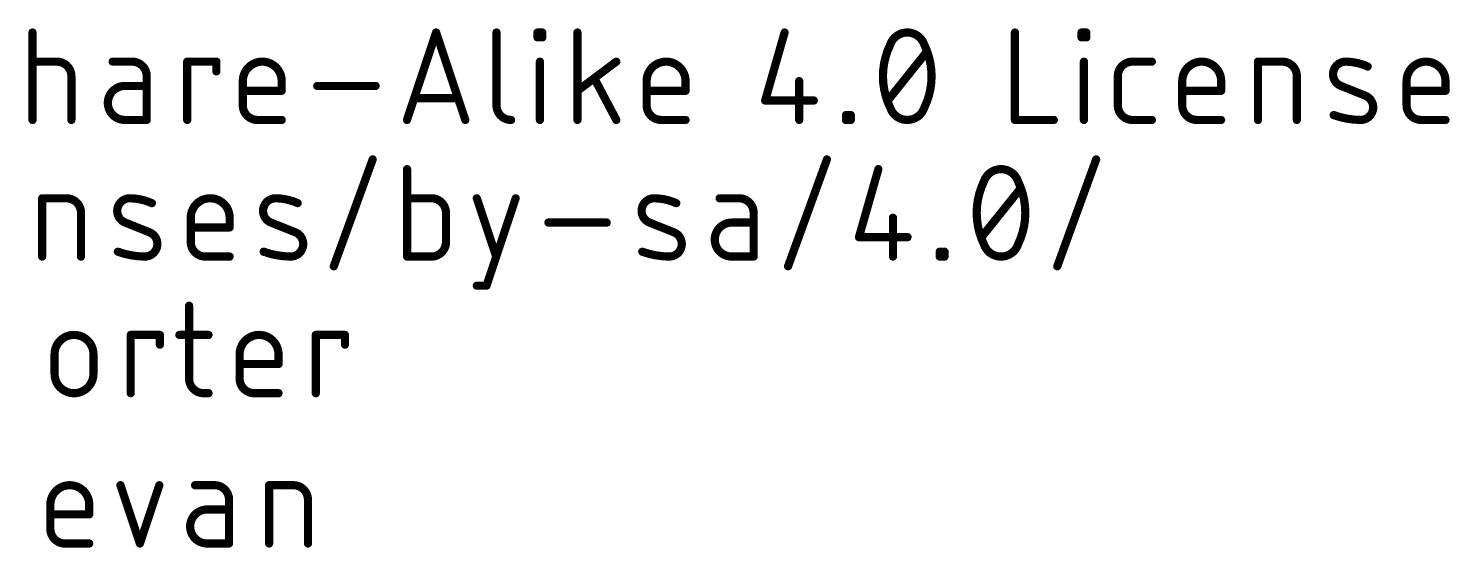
# Model space of a CAD drawing. Extents: x -34 to 52.6, y -23.4 to 26.6.
# Drawn here: x 26.17 to 52.58, y -22.86 to -13.21 of the extents above; entities that cross this region are included whole.
import ezdxf

# ---------------------------------------------------------------- set-up
doc = ezdxf.new("R2010")
doc.units = 0
doc.layers.add('51', color=53, linetype='CONTINUOUS')

msp = doc.modelspace()

# ---------------------------------------------------------------- linework, layer by layer
at = {"layer": '51', "const_width": 0.1524}
for points in [[(26.2494, -14.9098), (26.2494, -13.2842)], [(33.207, -14.9098), (33.7489, -13.2842)], [(33.7489, -13.2842), (34.2908, -14.9098)], [(34.8703, -13.2842), (34.8703, -14.6389)], [(35.6316, -13.3745), (35.6316, -13.2842)], [(35.6316, -13.2842), (35.7219, -13.2842)], [(35.7219, -13.3745), (35.6316, -13.3745)], [(35.7219, -13.2842), (35.7219, -13.3745)], [(36.3745, -14.9098), (36.3745, -13.2842)], [(40.2237, -13.2842), (39.8625, -14.5486)], [(44.5027, -13.2842), (44.5027, -14.9098)], [(45.7398, -13.3745), (45.7398, -13.2842)], [(45.7398, -13.2842), (45.8301, -13.2842)], [(45.8301, -13.3745), (45.7398, -13.3745)], [(45.8301, -13.2842), (45.8301, -13.3745)], [(42.1411, -14.5486), (42.8636, -13.6454)], [(26.2494, -13.8261), (26.701, -13.8261)], [(28.1004, -13.8261), (27.7392, -13.8261)], [(29.1236, -14.9098), (29.1236, -13.8261)], [(29.1236, -13.8261), (29.6655, -13.8261)], [(29.6655, -13.8261), (29.6655, -14.0067)], [(35.6768, -14.9098), (35.6768, -13.8261)], [(37.097, -13.8261), (36.3745, -14.3679)], [(45.7849, -14.9098), (45.7849, -13.8261)], [(46.6864, -13.8261), (47.0476, -13.8261)], [(49.0189, -14.9098), (49.0189, -13.8261)], [(49.0189, -13.8261), (49.4704, -13.8261)], [(26.9719, -14.097), (26.9719, -14.9098)], [(28.3714, -14.2776), (27.965, -14.2776)], [(28.3714, -14.9098), (28.3714, -14.097)], [(30.1572, -14.6389), (30.1572, -14.1873)], [(30.8797, -14.1873), (30.8797, -14.3679)], [(31.5397, -14.2776), (32.6234, -14.2776)], [(37.097, -14.9098), (36.6906, -14.1422)], [(37.6602, -14.6389), (37.6602, -14.1873)], [(38.3827, -14.1873), (38.3827, -14.3679)], [(40.4946, -14.1873), (40.4946, -14.9098)], [(46.4154, -14.6389), (46.4154, -14.097)], [(47.6121, -14.6389), (47.6121, -14.1873)], [(48.3346, -14.1873), (48.3346, -14.3679)], [(49.7414, -14.097), (49.7414, -14.9098)], [(51.0127, -14.4582), (50.5612, -14.2776)], [(51.7804, -14.6389), (51.7804, -14.1873)], [(52.5029, -14.1873), (52.5029, -14.3679)], [(30.8797, -14.3679), (30.1572, -14.3679)], [(34.1553, -14.5034), (33.3425, -14.5034)], [(38.3827, -14.3679), (37.6602, -14.3679)], [(39.8625, -14.5486), (40.7656, -14.5486)], [(48.3346, -14.3679), (47.6121, -14.3679)], [(52.5029, -14.3679), (51.7804, -14.3679)], [(41.3631, -14.9098), (41.3631, -14.8195)], [(41.3631, -14.8195), (41.4534, -14.8195)], [(41.4534, -14.8195), (41.4534, -14.9098)], [(27.965, -14.9098), (28.3714, -14.9098)], [(30.8797, -14.9098), (30.4281, -14.9098)], [(38.3827, -14.9098), (37.9311, -14.9098)], [(41.4534, -14.9098), (41.3631, -14.9098)], [(44.5027, -14.9098), (45.2252, -14.9098)], [(47.0476, -14.9098), (46.6864, -14.9098)], [(48.3346, -14.9098), (47.883, -14.9098)], [(52.5029, -14.9098), (52.0513, -14.9098)], [(31.847, -17.6304), (32.5695, -15.6436)], [(40.2879, -17.6304), (41.0104, -15.6436)], [(45.2899, -17.6304), (46.0124, -15.6436)], [(33.2091, -15.8242), (33.2091, -17.4498)], [(41.9656, -15.8242), (41.6044, -17.0886)], [(26.4282, -17.4498), (26.4282, -16.3661)], [(26.4282, -16.3661), (26.8798, -16.3661)], [(33.6606, -16.3661), (33.2091, -16.3661)], [(34.5043, -16.3661), (34.8656, -17.4498)], [(34.685, -17.9917), (35.2268, -16.3661)], [(39.3774, -16.3661), (39.0162, -16.3661)], [(43.8831, -17.0886), (44.6055, -16.1854)], [(27.1507, -16.637), (27.1507, -17.4498)], [(33.9316, -17.1789), (33.9316, -16.637)], [(39.6483, -17.4498), (39.6483, -16.637)], [(28.422, -16.9982), (27.9705, -16.8176)], [(29.1897, -17.1789), (29.1897, -16.7273)], [(29.9122, -16.9079), (29.1897, -16.9079)], [(29.9122, -16.7273), (29.9122, -16.9079)], [(31.1315, -16.9982), (30.6799, -16.8176)], [(35.8347, -16.8176), (36.9185, -16.8176)], [(38.1655, -16.9982), (37.7139, -16.8176)], [(39.6483, -16.8176), (39.2419, -16.8176)], [(42.2366, -16.7273), (42.2366, -17.4498)], [(41.6044, -17.0886), (42.5075, -17.0886)], [(29.9122, -17.4498), (29.4607, -17.4498)], [(33.2091, -17.4498), (33.6606, -17.4498)], [(39.2419, -17.4498), (39.6483, -17.4498)], [(43.105, -17.4498), (43.105, -17.3595)], [(43.105, -17.3595), (43.1953, -17.3595)], [(43.1953, -17.4498), (43.105, -17.4498)], [(43.1953, -17.3595), (43.1953, -17.4498)], [(34.5043, -17.9917), (34.685, -17.9917)], [(29.1586, -18.3642), (29.1586, -19.7189)], [(28.0741, -19.9898), (28.0741, -18.9061)], [(28.0741, -18.9061), (28.6159, -18.9061)], [(28.6159, -18.9061), (28.6159, -19.0867)], [(28.9779, -18.9061), (29.5198, -18.9061)], [(31.5129, -19.9898), (31.5129, -18.9061)], [(31.5129, -18.9061), (32.0548, -18.9061)], [(32.0548, -18.9061), (32.0548, -19.0867)], [(26.6588, -19.6286), (26.6588, -19.2673)], [(27.3813, -19.2673), (27.3813, -19.6286)], [(30.0976, -19.7189), (30.0976, -19.2673)], [(30.8201, -19.2673), (30.8201, -19.4479)], [(30.8201, -19.4479), (30.0976, -19.4479)], [(29.4295, -19.9898), (29.5198, -19.9898)], [(30.8201, -19.9898), (30.3686, -19.9898)], [(27.8833, -21.7001), (28.2445, -22.7838)], [(28.2445, -22.7838), (28.6058, -21.7001)], [(29.6301, -21.7001), (29.2689, -21.7001)], [(30.6448, -22.7838), (30.6448, -21.7001)], [(30.6448, -21.7001), (31.0963, -21.7001)], [(29.901, -22.7838), (29.901, -21.971)], [(31.3673, -21.971), (31.3673, -22.7838)], [(26.5807, -22.5129), (26.5807, -22.0613)], [(27.3032, -22.2419), (26.5807, -22.2419)], [(27.3032, -22.0613), (27.3032, -22.2419)], [(29.901, -22.1516), (29.4946, -22.1516)], [(27.3032, -22.7838), (26.8516, -22.7838)], [(29.4946, -22.7838), (29.901, -22.7838)]]:
    msp.add_lwpolyline(points, dxfattribs=at)
at = {"layer": '51'}
for points, const_width in [([(26.2875, -13.2842, 1), (26.2113, -13.2842)], 0.0762), ([(33.7851, -13.2722, 1), (33.7128, -13.2962)], 0.0762), ([(33.7851, -13.2962, 1), (33.7128, -13.2722)], 0.0762), ([(34.9084, -13.2842, 1), (34.8322, -13.2842)], 0.0762), ([(35.6697, -13.2842, 1), (35.5935, -13.2842)], 0.0762), ([(35.6316, -13.2461, 1), (35.6316, -13.3223)], 0.0762), ([(35.6316, -13.3364, 1), (35.6316, -13.4126)], 0.0762), ([(35.5935, -13.3745, 1), (35.6697, -13.3745)], 0.0762), ([(35.76, -13.2842, 1), (35.6838, -13.2842)], 0.0762), ([(35.6838, -13.3745, 1), (35.76, -13.3745)], 0.0762), ([(35.7219, -13.3223, 1), (35.7219, -13.2461)], 0.0762), ([(35.7219, -13.4126, 1), (35.7219, -13.3364)], 0.0762), ([(36.4126, -13.2842, 1), (36.3364, -13.2842)], 0.0762), ([(40.2603, -13.2947, 1), (40.1871, -13.2737)], 0.0762), ([(42.1863, -13.51, 0.1139), (42.0508, -14.097)], 0.1524), ([(42.5024, -13.2842, 0.3205), (42.1863, -13.51)], 0.1524), ([(42.1503, -13.4976, 1), (42.2223, -13.5223)], 0.0762), ([(42.2206, -13.5267, 1), (42.1521, -13.4933)], 0.0762), ([(42.8185, -13.51, 0.3205), (42.5024, -13.2842)], 0.1524), ([(42.5024, -13.2461, 1), (42.5024, -13.3223)], 0.0762), ([(42.5024, -13.3223, 1), (42.5024, -13.2461)], 0.0762), ([(42.8527, -13.4933, 1), (42.7842, -13.5267)], 0.0762), ([(42.9539, -14.097, 0.1139), (42.8185, -13.51)], 0.1524), ([(42.7824, -13.5223, 1), (42.8545, -13.4976)], 0.0762), ([(44.5408, -13.2842, 1), (44.4646, -13.2842)], 0.0762), ([(45.7779, -13.2842, 1), (45.7017, -13.2842)], 0.0762), ([(45.7398, -13.2461, 1), (45.7398, -13.3223)], 0.0762), ([(45.7398, -13.3364, 1), (45.7398, -13.4126)], 0.0762), ([(45.7017, -13.3745, 1), (45.7779, -13.3745)], 0.0762), ([(45.8682, -13.2842, 1), (45.792, -13.2842)], 0.0762), ([(45.792, -13.3745, 1), (45.8682, -13.3745)], 0.0762), ([(45.8301, -13.3223, 1), (45.8301, -13.2461)], 0.0762), ([(45.8301, -13.4126, 1), (45.8301, -13.3364)], 0.0762), ([(42.8934, -13.6692, 1), (42.8339, -13.6216)], 0.0762), ([(26.2494, -13.788, 1), (26.2494, -13.8642)], 0.0762), ([(26.9719, -14.097, 0.4142), (26.701, -13.8261)], 0.1524), ([(26.701, -13.788, 1), (26.701, -13.8642)], 0.0762), ([(26.701, -13.8642, 1), (26.701, -13.788)], 0.0762), ([(27.7392, -13.788, 1), (27.7392, -13.8642)], 0.0762), ([(28.3714, -14.097, 0.4142), (28.1004, -13.8261)], 0.1524), ([(28.1004, -13.788, 1), (28.1004, -13.8642)], 0.0762), ([(28.1004, -13.8642, 1), (28.1004, -13.788)], 0.0762), ([(29.1617, -13.8261, 1), (29.0855, -13.8261)], 0.0762), ([(29.1236, -13.788, 1), (29.1236, -13.8642)], 0.0762), ([(29.7036, -13.8261, 1), (29.6274, -13.8261)], 0.0762), ([(29.6274, -14.0067, 1), (29.7036, -14.0067)], 0.0762), ([(29.6655, -13.8642, 1), (29.6655, -13.788)], 0.0762), ([(30.8797, -14.1873, 1), (30.1572, -14.1873)], 0.1524), ([(35.7149, -13.8261, 1), (35.6387, -13.8261)], 0.0762), ([(37.1198, -13.8565, 1), (37.0741, -13.7956)], 0.0762), ([(38.3827, -14.1873, 1), (37.6602, -14.1873)], 0.1524), ([(45.823, -13.8261, 1), (45.7468, -13.8261)], 0.0762), ([(46.6864, -13.8261, 0.4142), (46.4154, -14.097)], 0.1524), ([(46.6864, -13.788, 1), (46.6864, -13.8642)], 0.0762), ([(46.6864, -13.8642, 1), (46.6864, -13.788)], 0.0762), ([(47.0476, -13.8642, 1), (47.0476, -13.788)], 0.0762), ([(48.3346, -14.1873, 1), (47.6121, -14.1873)], 0.1524), ([(49.057, -13.8261, 1), (48.9808, -13.8261)], 0.0762), ([(49.0189, -13.788, 1), (49.0189, -13.8642)], 0.0762), ([(49.7414, -14.097, 0.4142), (49.4704, -13.8261)], 0.1524), ([(49.4704, -13.788, 1), (49.4704, -13.8642)], 0.0762), ([(49.4704, -13.8642, 1), (49.4704, -13.788)], 0.0762), ([(50.6515, -13.8261, 0.8318), (50.5612, -14.2776)], 0.1524), ([(50.652, -13.788, 1), (50.6509, -13.8642)], 0.0762), ([(51.0579, -13.9164, 0.1026), (50.6515, -13.8261)], 0.1524), ([(50.6509, -13.8642, 1), (50.652, -13.788)], 0.0762), ([(51.0422, -13.9511, 1), (51.0735, -13.8816)], 0.0762), ([(52.5029, -14.1873, 1), (51.7804, -14.1873)], 0.1524), ([(27.01, -14.097, 1), (26.9338, -14.097)], 0.0762), ([(26.9338, -14.097, 1), (27.01, -14.097)], 0.0762), ([(27.965, -14.2776, 1), (27.965, -14.9098)], 0.1524), ([(27.965, -14.2395, 1), (27.965, -14.3157)], 0.0762), ([(27.965, -14.3157, 1), (27.965, -14.2395)], 0.0762), ([(28.4095, -14.097, 1), (28.3333, -14.097)], 0.0762), ([(28.3333, -14.097, 1), (28.4095, -14.097)], 0.0762), ([(28.3714, -14.3157, 1), (28.3714, -14.2395)], 0.0762), ([(30.1953, -14.1873, 1), (30.1191, -14.1873)], 0.0762), ([(30.1191, -14.1873, 1), (30.1953, -14.1873)], 0.0762), ([(30.9178, -14.1873, 1), (30.8416, -14.1873)], 0.0762), ([(30.8416, -14.1873, 1), (30.9178, -14.1873)], 0.0762), ([(31.5397, -14.2395, 1), (31.5397, -14.3157)], 0.0762), ([(32.6234, -14.3157, 1), (32.6234, -14.2395)], 0.0762), ([(36.7242, -14.1243, 1), (36.6569, -14.16)], 0.0762), ([(37.6983, -14.1873, 1), (37.6221, -14.1873)], 0.0762), ([(37.6221, -14.1873, 1), (37.6983, -14.1873)], 0.0762), ([(38.4208, -14.1873, 1), (38.3446, -14.1873)], 0.0762), ([(38.3446, -14.1873, 1), (38.4208, -14.1873)], 0.0762), ([(40.5327, -14.1873, 1), (40.4565, -14.1873)], 0.0762), ([(42.0508, -14.097, 0.1139), (42.1863, -14.684)], 0.1524), ([(42.0889, -14.097, 1), (42.0127, -14.097)], 0.0762), ([(42.0127, -14.097, 1), (42.0889, -14.097)], 0.0762), ([(42.8185, -14.684, 0.1139), (42.9539, -14.097)], 0.1524), ([(42.992, -14.097, 1), (42.9158, -14.097)], 0.0762), ([(42.9158, -14.097, 1), (42.992, -14.097)], 0.0762), ([(46.4535, -14.097, 1), (46.3773, -14.097)], 0.0762), ([(46.3773, -14.097, 1), (46.4535, -14.097)], 0.0762), ([(47.6502, -14.1873, 1), (47.574, -14.1873)], 0.0762), ([(47.574, -14.1873, 1), (47.6502, -14.1873)], 0.0762), ([(48.3727, -14.1873, 1), (48.2965, -14.1873)], 0.0762), ([(48.2965, -14.1873, 1), (48.3727, -14.1873)], 0.0762), ([(49.7795, -14.097, 1), (49.7033, -14.097)], 0.0762), ([(49.7033, -14.097, 1), (49.7795, -14.097)], 0.0762), ([(50.5753, -14.2423, 1), (50.547, -14.313)], 0.0762), ([(50.547, -14.313, 1), (50.5753, -14.2422)], 0.0762), ([(51.8185, -14.1873, 1), (51.7423, -14.1873)], 0.0762), ([(51.7423, -14.1873, 1), (51.8185, -14.1873)], 0.0762), ([(52.541, -14.1873, 1), (52.4648, -14.1873)], 0.0762), ([(52.4648, -14.1873, 1), (52.541, -14.1873)], 0.0762), ([(30.1572, -14.3298, 1), (30.1572, -14.406)], 0.0762), ([(30.8416, -14.3679, 1), (30.9178, -14.3679)], 0.0762), ([(30.8797, -14.406, 1), (30.8797, -14.3298)], 0.0762), ([(33.3425, -14.4653, 1), (33.3425, -14.5415)], 0.0762), ([(34.1553, -14.5415, 1), (34.1553, -14.4653)], 0.0762), ([(36.3516, -14.3375, 1), (36.3973, -14.3984)], 0.0762), ([(37.6602, -14.3298, 1), (37.6602, -14.406)], 0.0762), ([(38.3446, -14.3679, 1), (38.4208, -14.3679)], 0.0762), ([(38.3827, -14.406, 1), (38.3827, -14.3298)], 0.0762), ([(39.8258, -14.5381, 1), (39.8991, -14.559)], 0.0762), ([(39.8625, -14.5105, 1), (39.8625, -14.5867)], 0.0762), ([(40.7656, -14.5867, 1), (40.7656, -14.5105)], 0.0762), ([(42.1114, -14.5248, 1), (42.1709, -14.5724)], 0.0762), ([(47.6121, -14.3298, 1), (47.6121, -14.406)], 0.0762), ([(48.2965, -14.3679, 1), (48.3727, -14.3679)], 0.0762), ([(48.3346, -14.406, 1), (48.3346, -14.3298)], 0.0762), ([(50.9224, -14.9098, 0.8318), (51.0127, -14.4582)], 0.1524), ([(51.0269, -14.4229, 1), (50.9986, -14.4936)], 0.0762), ([(50.9986, -14.4936, 1), (51.0269, -14.4229)], 0.0762), ([(51.7804, -14.3298, 1), (51.7804, -14.406)], 0.0762), ([(52.4648, -14.3679, 1), (52.541, -14.3679)], 0.0762), ([(52.5029, -14.406, 1), (52.5029, -14.3298)], 0.0762), ([(30.1572, -14.6389, 0.4142), (30.4281, -14.9098)], 0.1524), ([(30.1953, -14.6389, 1), (30.1191, -14.6389)], 0.0762), ([(30.1191, -14.6389, 1), (30.1953, -14.6389)], 0.0762), ([(34.8703, -14.6389, 0.4142), (35.1412, -14.9098)], 0.1524), ([(34.9084, -14.6389, 1), (34.8322, -14.6389)], 0.0762), ([(34.8322, -14.6389, 1), (34.9084, -14.6389)], 0.0762), ([(37.6602, -14.6389, 0.4142), (37.9311, -14.9098)], 0.1524), ([(37.6983, -14.6389, 1), (37.6221, -14.6389)], 0.0762), ([(37.6221, -14.6389, 1), (37.6983, -14.6389)], 0.0762), ([(41.4012, -14.8195, 1), (41.325, -14.8195)], 0.0762), ([(41.3631, -14.7814, 1), (41.3631, -14.8576)], 0.0762), ([(41.4915, -14.8195, 1), (41.4153, -14.8195)], 0.0762), ([(41.4534, -14.8576, 1), (41.4534, -14.7814)], 0.0762), ([(42.1863, -14.684, 0.3205), (42.5024, -14.9098)], 0.1524), ([(42.2223, -14.6717, 1), (42.1503, -14.6964)], 0.0762), ([(42.1521, -14.7007, 1), (42.2206, -14.6673)], 0.0762), ([(42.5024, -14.9098, 0.3205), (42.8185, -14.684)], 0.1524), ([(42.7842, -14.6673, 1), (42.8527, -14.7007)], 0.0762), ([(42.8545, -14.6964, 1), (42.7824, -14.6717)], 0.0762), ([(46.4154, -14.6389, 0.4142), (46.6864, -14.9098)], 0.1524), ([(46.4535, -14.6389, 1), (46.3773, -14.6389)], 0.0762), ([(46.3773, -14.6389, 1), (46.4535, -14.6389)], 0.0762), ([(47.6121, -14.6389, 0.4142), (47.883, -14.9098)], 0.1524), ([(47.6502, -14.6389, 1), (47.574, -14.6389)], 0.0762), ([(47.574, -14.6389, 1), (47.6502, -14.6389)], 0.0762), ([(50.4386, -14.7836, 1), (50.4128, -14.8553)], 0.0762), ([(50.4257, -14.8195, 0.083), (50.9224, -14.9098)], 0.1524), ([(51.7804, -14.6389, 0.4142), (52.0513, -14.9098)], 0.1524), ([(51.8185, -14.6389, 1), (51.7423, -14.6389)], 0.0762), ([(51.7423, -14.6389, 1), (51.8185, -14.6389)], 0.0762), ([(26.2113, -14.9098, 1), (26.2875, -14.9098)], 0.0762), ([(26.9338, -14.9098, 1), (27.01, -14.9098)], 0.0762), ([(27.965, -14.8717, 1), (27.965, -14.9479)], 0.0762), ([(27.965, -14.9479, 1), (27.965, -14.8717)], 0.0762), ([(28.3333, -14.9098, 1), (28.4095, -14.9098)], 0.0762), ([(28.3714, -14.9479, 1), (28.3714, -14.8717)], 0.0762), ([(29.0855, -14.9098, 1), (29.1617, -14.9098)], 0.0762), ([(30.4281, -14.8717, 1), (30.4281, -14.9479)], 0.0762), ([(30.4281, -14.9479, 1), (30.4281, -14.8717)], 0.0762), ([(30.8797, -14.9479, 1), (30.8797, -14.8717)], 0.0762), ([(33.1709, -14.8978, 1), (33.2432, -14.9218)], 0.0762), ([(34.2546, -14.9218, 1), (34.3269, -14.8978)], 0.0762), ([(35.1412, -14.9479, 1), (35.1412, -14.8717)], 0.0762), ([(35.6387, -14.9098, 1), (35.7149, -14.9098)], 0.0762), ([(36.3364, -14.9098, 1), (36.4126, -14.9098)], 0.0762), ([(37.0633, -14.9276, 1), (37.1306, -14.892)], 0.0762), ([(37.9311, -14.8717, 1), (37.9311, -14.9479)], 0.0762), ([(37.9311, -14.9479, 1), (37.9311, -14.8717)], 0.0762), ([(38.3827, -14.9479, 1), (38.3827, -14.8717)], 0.0762), ([(40.4565, -14.9098, 1), (40.5327, -14.9098)], 0.0762), ([(41.3631, -14.8717, 1), (41.3631, -14.9479)], 0.0762), ([(41.325, -14.9098, 1), (41.4012, -14.9098)], 0.0762), ([(41.4153, -14.9098, 1), (41.4915, -14.9098)], 0.0762), ([(41.4534, -14.9479, 1), (41.4534, -14.8717)], 0.0762), ([(42.5024, -14.8717, 1), (42.5024, -14.9479)], 0.0762), ([(42.5024, -14.9479, 1), (42.5024, -14.8717)], 0.0762), ([(44.5027, -14.8717, 1), (44.5027, -14.9479)], 0.0762), ([(44.4646, -14.9098, 1), (44.5408, -14.9098)], 0.0762), ([(45.2252, -14.9479, 1), (45.2252, -14.8717)], 0.0762), ([(45.7468, -14.9098, 1), (45.823, -14.9098)], 0.0762), ([(46.6864, -14.8717, 1), (46.6864, -14.9479)], 0.0762), ([(46.6864, -14.9479, 1), (46.6864, -14.8717)], 0.0762), ([(47.0476, -14.9479, 1), (47.0476, -14.8717)], 0.0762), ([(47.883, -14.8717, 1), (47.883, -14.9479)], 0.0762), ([(47.883, -14.9479, 1), (47.883, -14.8717)], 0.0762), ([(48.3346, -14.9479, 1), (48.3346, -14.8717)], 0.0762), ([(48.9808, -14.9098, 1), (49.057, -14.9098)], 0.0762), ([(49.7033, -14.9098, 1), (49.7795, -14.9098)], 0.0762), ([(50.9229, -14.8717, 1), (50.9219, -14.9479)], 0.0762), ([(50.9219, -14.9479, 1), (50.9229, -14.8717)], 0.0762), ([(52.0513, -14.8717, 1), (52.0513, -14.9479)], 0.0762), ([(52.0513, -14.9479, 1), (52.0513, -14.8717)], 0.0762), ([(52.5029, -14.9479, 1), (52.5029, -14.8717)], 0.0762), ([(32.6053, -15.6566, 1), (32.5337, -15.6306)], 0.0762), ([(41.0462, -15.6566, 1), (40.9746, -15.6306)], 0.0762), ([(46.0482, -15.6566, 1), (45.9765, -15.6306)], 0.0762), ([(33.2472, -15.8242, 1), (33.171, -15.8242)], 0.0762), ([(42.0023, -15.8347, 1), (41.929, -15.8137)], 0.0762), ([(44.2443, -15.8242, 0.3205), (43.9282, -16.05)], 0.1524), ([(44.5604, -16.05, 0.3205), (44.2443, -15.8242)], 0.1524), ([(44.2443, -15.7861, 1), (44.2443, -15.8623)], 0.0762), ([(44.2443, -15.8623, 1), (44.2443, -15.7861)], 0.0762), ([(43.9282, -16.05, 0.1139), (43.7927, -16.637)], 0.1524), ([(43.8922, -16.0376, 1), (43.9643, -16.0623)], 0.0762), ([(43.9625, -16.0667, 1), (43.894, -16.0333)], 0.0762), ([(44.5946, -16.0333, 1), (44.5261, -16.0667)], 0.0762), ([(44.6959, -16.637, 0.1139), (44.5604, -16.05)], 0.1524), ([(44.5243, -16.0623, 1), (44.5964, -16.0376)], 0.0762), ([(26.4663, -16.3661, 1), (26.3901, -16.3661)], 0.0762), ([(26.4282, -16.328, 1), (26.4282, -16.4042)], 0.0762), ([(27.1507, -16.637, 0.4142), (26.8798, -16.3661)], 0.1524), ([(26.8798, -16.328, 1), (26.8798, -16.4042)], 0.0762), ([(26.8798, -16.4042, 1), (26.8798, -16.328)], 0.0762), ([(28.0608, -16.3661, 0.8318), (27.9705, -16.8176)], 0.1524), ([(28.0613, -16.328, 1), (28.0602, -16.4042)], 0.0762), ([(28.4672, -16.4564, 0.1026), (28.0608, -16.3661)], 0.1524), ([(28.0602, -16.4042, 1), (28.0613, -16.328)], 0.0762), ([(29.9122, -16.7273, 1), (29.1897, -16.7273)], 0.1524), ([(30.7702, -16.3661, 0.8318), (30.6799, -16.8176)], 0.1524), ([(31.1766, -16.4564, 0.1026), (30.7702, -16.3661)], 0.1524), ([(30.7708, -16.328, 1), (30.7697, -16.4042)], 0.0762), ([(30.7697, -16.4042, 1), (30.7708, -16.328)], 0.0762), ([(33.2091, -16.328, 1), (33.2091, -16.4042)], 0.0762), ([(33.9316, -16.637, 0.4142), (33.6606, -16.3661)], 0.1524), ([(33.6606, -16.328, 1), (33.6606, -16.4042)], 0.0762), ([(33.6606, -16.4042, 1), (33.6606, -16.328)], 0.0762), ([(34.5405, -16.354, 1), (34.4682, -16.3781)], 0.0762), ([(35.263, -16.3781, 1), (35.1907, -16.354)], 0.0762), ([(37.8042, -16.3661, 0.8318), (37.7139, -16.8176)], 0.1524), ([(38.2106, -16.4564, 0.1026), (37.8042, -16.3661)], 0.1524), ([(37.8048, -16.328, 1), (37.8037, -16.4042)], 0.0762), ([(37.8037, -16.4042, 1), (37.8048, -16.328)], 0.0762), ([(39.0162, -16.328, 1), (39.0162, -16.4042)], 0.0762), ([(39.6483, -16.637, 0.4142), (39.3774, -16.3661)], 0.1524), ([(39.3774, -16.328, 1), (39.3774, -16.4042)], 0.0762), ([(39.3774, -16.4042, 1), (39.3774, -16.328)], 0.0762), ([(44.6353, -16.2092, 1), (44.5758, -16.1616)], 0.0762), ([(27.1888, -16.637, 1), (27.1126, -16.637)], 0.0762), ([(27.1126, -16.637, 1), (27.1888, -16.637)], 0.0762), ([(28.4516, -16.4911, 1), (28.4828, -16.4216)], 0.0762), ([(31.161, -16.4911, 1), (31.1922, -16.4216)], 0.0762), ([(33.9697, -16.637, 1), (33.8935, -16.637)], 0.0762), ([(33.8935, -16.637, 1), (33.9697, -16.637)], 0.0762), ([(38.195, -16.4911, 1), (38.2263, -16.4216)], 0.0762), ([(39.6864, -16.637, 1), (39.6102, -16.637)], 0.0762), ([(39.6102, -16.637, 1), (39.6864, -16.637)], 0.0762), ([(43.7927, -16.637, 0.1139), (43.9282, -17.224)], 0.1524), ([(43.8308, -16.637, 1), (43.7546, -16.637)], 0.0762), ([(43.7546, -16.637, 1), (43.8308, -16.637)], 0.0762), ([(44.5604, -17.224, 0.1139), (44.6959, -16.637)], 0.1524), ([(44.734, -16.637, 1), (44.6578, -16.637)], 0.0762), ([(44.6578, -16.637, 1), (44.734, -16.637)], 0.0762), ([(27.9846, -16.7823, 1), (27.9563, -16.853)], 0.0762), ([(27.9563, -16.853, 1), (27.9846, -16.7822)], 0.0762), ([(29.2278, -16.7273, 1), (29.1516, -16.7273)], 0.0762), ([(29.1516, -16.7273, 1), (29.2278, -16.7273)], 0.0762), ([(29.1897, -16.8698, 1), (29.1897, -16.946)], 0.0762), ([(29.9503, -16.7273, 1), (29.8741, -16.7273)], 0.0762), ([(29.8741, -16.7273, 1), (29.9503, -16.7273)], 0.0762), ([(29.8741, -16.9079, 1), (29.9503, -16.9079)], 0.0762), ([(29.9122, -16.946, 1), (29.9122, -16.8698)], 0.0762), ([(30.694, -16.7823, 1), (30.6657, -16.853)], 0.0762), ([(30.6657, -16.853, 1), (30.694, -16.7822)], 0.0762), ([(35.8347, -16.7795, 1), (35.8347, -16.8557)], 0.0762), ([(36.9185, -16.8557, 1), (36.9185, -16.7795)], 0.0762), ([(37.7281, -16.7823, 1), (37.6998, -16.853)], 0.0762), ([(37.6998, -16.853, 1), (37.7281, -16.7822)], 0.0762), ([(39.2419, -16.8176, 1), (39.2419, -17.4498)], 0.1524), ([(39.2419, -16.7795, 1), (39.2419, -16.8557)], 0.0762), ([(39.2419, -16.8557, 1), (39.2419, -16.7795)], 0.0762), ([(39.6483, -16.8557, 1), (39.6483, -16.7795)], 0.0762), ([(42.2747, -16.7273, 1), (42.1985, -16.7273)], 0.0762), ([(28.3317, -17.4498, 0.8318), (28.422, -16.9982)], 0.1524), ([(28.4362, -16.9629, 1), (28.4079, -17.0336)], 0.0762), ([(28.4079, -17.0336, 1), (28.4362, -16.9629)], 0.0762), ([(29.1897, -17.1789, 0.4142), (29.4607, -17.4498)], 0.1524), ([(29.2278, -17.1789, 1), (29.1516, -17.1789)], 0.0762), ([(29.1516, -17.1789, 1), (29.2278, -17.1789)], 0.0762), ([(31.0411, -17.4498, 0.8318), (31.1315, -16.9982)], 0.1524), ([(31.1456, -16.9629, 1), (31.1173, -17.0336)], 0.0762), ([(31.1173, -17.0336, 1), (31.1456, -16.9629)], 0.0762), ([(33.6606, -17.4498, 0.4142), (33.9316, -17.1789)], 0.1524), ([(33.9696, -17.1789, 1), (33.8935, -17.1789)], 0.0762), ([(33.8935, -17.1789, 1), (33.9697, -17.1789)], 0.0762), ([(38.0752, -17.4498, 0.8318), (38.1655, -16.9982)], 0.1524), ([(38.1796, -16.9629, 1), (38.1513, -17.0336)], 0.0762), ([(38.1513, -17.0336, 1), (38.1796, -16.9629)], 0.0762), ([(41.5677, -17.0781, 1), (41.641, -17.099)], 0.0762), ([(41.6044, -17.0505, 1), (41.6044, -17.1267)], 0.0762), ([(42.5075, -17.1267, 1), (42.5075, -17.0505)], 0.0762), ([(43.8533, -17.0648, 1), (43.9128, -17.1124)], 0.0762), ([(43.9282, -17.224, 0.3205), (44.2443, -17.4498)], 0.1524), ([(43.9643, -17.2117, 1), (43.8922, -17.2364)], 0.0762), ([(44.2443, -17.4498, 0.3205), (44.5604, -17.224)], 0.1524), ([(44.5964, -17.2364, 1), (44.5244, -17.2117)], 0.0762), ([(26.3901, -17.4498, 1), (26.4663, -17.4498)], 0.0762), ([(27.1126, -17.4498, 1), (27.1888, -17.4498)], 0.0762), ([(27.8479, -17.3236, 1), (27.8221, -17.3953)], 0.0762), ([(27.835, -17.3595, 0.083), (28.3317, -17.4498)], 0.1524), ([(28.3323, -17.4117, 1), (28.3312, -17.4879)], 0.0762), ([(28.3312, -17.4879, 1), (28.3323, -17.4117)], 0.0762), ([(29.4607, -17.4117, 1), (29.4607, -17.4879)], 0.0762), ([(29.4607, -17.4879, 1), (29.4607, -17.4117)], 0.0762), ([(29.9122, -17.4879, 1), (29.9122, -17.4117)], 0.0762), ([(30.5573, -17.3236, 1), (30.5315, -17.3953)], 0.0762), ([(30.5444, -17.3595, 0.083), (31.0411, -17.4498)], 0.1524), ([(31.0417, -17.4117, 1), (31.0406, -17.4879)], 0.0762), ([(31.0406, -17.4879, 1), (31.0417, -17.4117)], 0.0762), ([(33.2091, -17.4117, 1), (33.2091, -17.4879)], 0.0762), ([(33.171, -17.4498, 1), (33.2472, -17.4498)], 0.0762), ([(33.6606, -17.4117, 1), (33.6606, -17.4879)], 0.0762), ([(33.6606, -17.4879, 1), (33.6606, -17.4117)], 0.0762), ([(34.8294, -17.4618, 1), (34.9017, -17.4378)], 0.0762), ([(37.5914, -17.3236, 1), (37.5656, -17.3953)], 0.0762), ([(37.5785, -17.3595, 0.083), (38.0752, -17.4498)], 0.1524), ([(38.0757, -17.4117, 1), (38.0746, -17.4879)], 0.0762), ([(38.0746, -17.4879, 1), (38.0757, -17.4117)], 0.0762), ([(39.2419, -17.4117, 1), (39.2419, -17.4879)], 0.0762), ([(39.2419, -17.4879, 1), (39.2419, -17.4117)], 0.0762), ([(39.6102, -17.4498, 1), (39.6864, -17.4498)], 0.0762), ([(39.6483, -17.4879, 1), (39.6483, -17.4117)], 0.0762), ([(42.1985, -17.4498, 1), (42.2747, -17.4498)], 0.0762), ([(43.1431, -17.3595, 1), (43.0669, -17.3595)], 0.0762), ([(43.105, -17.3214, 1), (43.105, -17.3976)], 0.0762), ([(43.105, -17.4117, 1), (43.105, -17.4879)], 0.0762), ([(43.0669, -17.4498, 1), (43.1431, -17.4498)], 0.0762), ([(43.2334, -17.3595, 1), (43.1572, -17.3595)], 0.0762), ([(43.1572, -17.4498, 1), (43.2334, -17.4498)], 0.0762), ([(43.1953, -17.3976, 1), (43.1953, -17.3214)], 0.0762), ([(43.1953, -17.4879, 1), (43.1953, -17.4117)], 0.0762), ([(43.894, -17.2407, 1), (43.9625, -17.2073)], 0.0762), ([(44.2443, -17.4117, 1), (44.2443, -17.4879)], 0.0762), ([(44.2443, -17.4879, 1), (44.2443, -17.4117)], 0.0762), ([(44.5261, -17.2073, 1), (44.5946, -17.2407)], 0.0762), ([(31.8112, -17.6174, 1), (31.8828, -17.6434)], 0.0762), ([(40.2521, -17.6174, 1), (40.3237, -17.6434)], 0.0762), ([(45.2541, -17.6174, 1), (45.3257, -17.6434)], 0.0762), ([(34.5043, -17.9536, 1), (34.5043, -18.0298)], 0.0762), ([(34.6488, -17.9796, 1), (34.7211, -18.0037)], 0.0762), ([(34.685, -18.0298, 1), (34.685, -17.9536)], 0.0762), ([(29.1967, -18.3642, 1), (29.1205, -18.3642)], 0.0762), ([(27.3813, -19.2673, 1), (26.6588, -19.2673)], 0.1524), ([(28.1122, -18.9061, 1), (28.036, -18.9061)], 0.0762), ([(28.0741, -18.868, 1), (28.0741, -18.9442)], 0.0762), ([(28.654, -18.9061, 1), (28.5778, -18.9061)], 0.0762), ([(28.6159, -18.9442, 1), (28.6159, -18.868)], 0.0762), ([(28.9779, -18.868, 1), (28.9779, -18.9442)], 0.0762), ([(29.5198, -18.9442, 1), (29.5198, -18.868)], 0.0762), ([(30.8201, -19.2673, 1), (30.0976, -19.2673)], 0.1524), ([(31.551, -18.9061, 1), (31.4748, -18.9061)], 0.0762), ([(31.5129, -18.868, 1), (31.5129, -18.9442)], 0.0762), ([(32.0929, -18.9061, 1), (32.0167, -18.9061)], 0.0762), ([(32.0548, -18.9442, 1), (32.0548, -18.868)], 0.0762), ([(26.6969, -19.2673, 1), (26.6207, -19.2673)], 0.0762), ([(26.6207, -19.2673, 1), (26.6969, -19.2673)], 0.0762), ([(27.4194, -19.2673, 1), (27.3432, -19.2673)], 0.0762), ([(27.3432, -19.2673, 1), (27.4194, -19.2673)], 0.0762), ([(28.5778, -19.0867, 1), (28.654, -19.0867)], 0.0762), ([(30.1357, -19.2673, 1), (30.0595, -19.2673)], 0.0762), ([(30.0595, -19.2673, 1), (30.1357, -19.2673)], 0.0762), ([(30.8582, -19.2673, 1), (30.782, -19.2673)], 0.0762), ([(30.782, -19.2673, 1), (30.8582, -19.2673)], 0.0762), ([(32.0167, -19.0867, 1), (32.0929, -19.0867)], 0.0762), ([(30.0976, -19.4098, 1), (30.0976, -19.486)], 0.0762), ([(30.782, -19.4479, 1), (30.8582, -19.4479)], 0.0762), ([(30.8201, -19.486, 1), (30.8201, -19.4098)], 0.0762), ([(26.6588, -19.6286, 1), (27.3813, -19.6286)], 0.1524), ([(26.6969, -19.6286, 1), (26.6207, -19.6286)], 0.0762), ([(26.6207, -19.6286, 1), (26.6969, -19.6286)], 0.0762), ([(27.4194, -19.6286, 1), (27.3432, -19.6286)], 0.0762), ([(27.3432, -19.6286, 1), (27.4194, -19.6286)], 0.0762), ([(29.1586, -19.7189, 0.4142), (29.4295, -19.9898)], 0.1524), ([(29.1967, -19.7189, 1), (29.1205, -19.7189)], 0.0762), ([(29.1205, -19.7189, 1), (29.1967, -19.7189)], 0.0762), ([(30.0976, -19.7189, 0.4142), (30.3686, -19.9898)], 0.1524), ([(30.1357, -19.7189, 1), (30.0595, -19.7189)], 0.0762), ([(30.0595, -19.7189, 1), (30.1357, -19.7189)], 0.0762), ([(28.036, -19.9898, 1), (28.1122, -19.9898)], 0.0762), ([(29.4295, -19.9517, 1), (29.4295, -20.0279)], 0.0762), ([(29.4295, -20.0279, 1), (29.4295, -19.9517)], 0.0762), ([(29.5198, -20.0279, 1), (29.5198, -19.9517)], 0.0762), ([(30.3686, -19.9517, 1), (30.3686, -20.0279)], 0.0762), ([(30.3686, -20.0279, 1), (30.3686, -19.9517)], 0.0762), ([(30.8201, -20.0279, 1), (30.8201, -19.9517)], 0.0762), ([(31.4748, -19.9898, 1), (31.551, -19.9898)], 0.0762), ([(27.3032, -22.0613, 1), (26.5807, -22.0613)], 0.1524), ([(27.9194, -21.688, 1), (27.8471, -21.7121)], 0.0762), ([(28.6419, -21.7121, 1), (28.5696, -21.688)], 0.0762), ([(29.2689, -21.662, 1), (29.2689, -21.7382)], 0.0762), ([(29.901, -21.971, 0.4142), (29.6301, -21.7001)], 0.1524), ([(29.6301, -21.662, 1), (29.6301, -21.7382)], 0.0762), ([(29.6301, -21.7382, 1), (29.6301, -21.662)], 0.0762), ([(30.6829, -21.7001, 1), (30.6067, -21.7001)], 0.0762), ([(30.6448, -21.662, 1), (30.6448, -21.7382)], 0.0762), ([(31.3673, -21.971, 0.4142), (31.0963, -21.7001)], 0.1524), ([(31.0963, -21.662, 1), (31.0963, -21.7382)], 0.0762), ([(31.0963, -21.7382, 1), (31.0963, -21.662)], 0.0762), ([(29.9391, -21.971, 1), (29.8629, -21.971)], 0.0762), ([(31.4054, -21.971, 1), (31.3292, -21.971)], 0.0762), ([(26.6188, -22.0613, 1), (26.5426, -22.0613)], 0.0762), ([(26.5426, -22.0613, 1), (26.6188, -22.0613)], 0.0762), ([(26.5807, -22.2038, 1), (26.5807, -22.28)], 0.0762), ([(27.3413, -22.0613, 1), (27.2651, -22.0613)], 0.0762), ([(27.2651, -22.0613, 1), (27.3413, -22.0613)], 0.0762), ([(27.3032, -22.28, 1), (27.3032, -22.2038)], 0.0762), ([(29.4946, -22.1516, 1), (29.4946, -22.7838)], 0.1524), ([(29.4946, -22.1135, 1), (29.4946, -22.1897)], 0.0762), ([(29.4946, -22.1897, 1), (29.4946, -22.1135)], 0.0762), ([(29.8629, -21.971, 1), (29.9391, -21.971)], 0.0762), ([(29.901, -22.1897, 1), (29.901, -22.1135)], 0.0762), ([(31.3292, -21.971, 1), (31.4054, -21.971)], 0.0762), ([(26.5807, -22.5129, 0.4142), (26.8516, -22.7838)], 0.1524), ([(26.6188, -22.5129, 1), (26.5426, -22.5129)], 0.0762), ([(27.2651, -22.2419, 1), (27.3413, -22.2419)], 0.0762), ([(26.5426, -22.5129, 1), (26.6188, -22.5129)], 0.0762), ([(26.8516, -22.7457, 1), (26.8516, -22.8219)], 0.0762), ([(26.8516, -22.8219, 1), (26.8516, -22.7457)], 0.0762), ([(27.3032, -22.8219, 1), (27.3032, -22.7457)], 0.0762), ([(29.4946, -22.7457, 1), (29.4946, -22.8219)], 0.0762), ([(29.4946, -22.8219, 1), (29.4946, -22.7457)], 0.0762), ([(29.901, -22.8219, 1), (29.901, -22.7457)], 0.0762), ([(28.2084, -22.7718, 1), (28.2807, -22.7958)], 0.0762), ([(28.2084, -22.7958, 1), (28.2807, -22.7718)], 0.0762), ([(29.8629, -22.7838, 1), (29.9391, -22.7838)], 0.0762), ([(30.6067, -22.7838, 1), (30.6829, -22.7838)], 0.0762), ([(31.3292, -22.7838, 1), (31.4054, -22.7838)], 0.0762)]:
    msp.add_lwpolyline(points, format="xyb", dxfattribs=dict(at, const_width=const_width))

doc.saveas('drawing.dxf')
